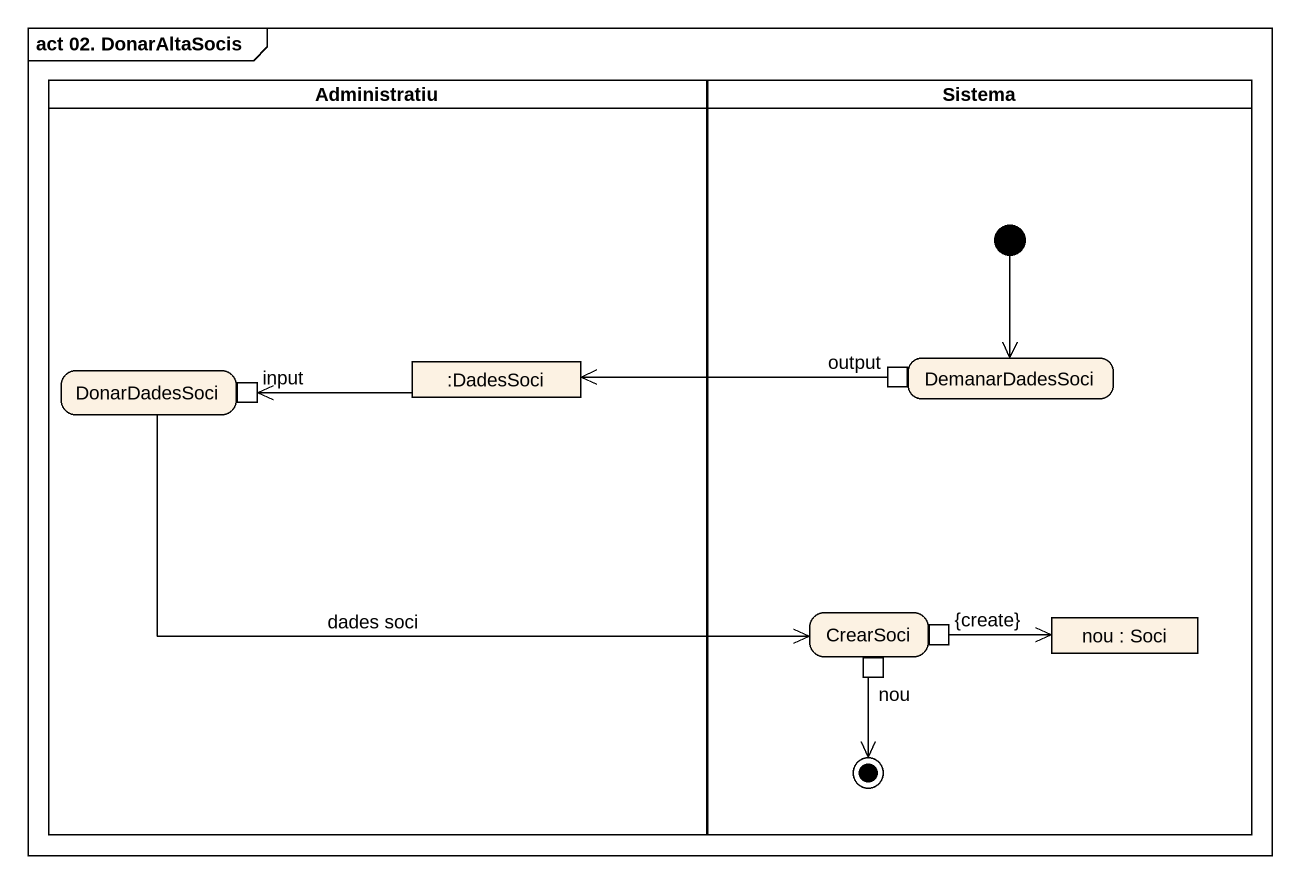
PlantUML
@startuml
mainframe act 02. DonarAltaSocis
hide empty description
state Administratiu <<partition>> {
  state DonarDadesSoci {
    state input <<inputPin>>
  }
  state ":DadesSoci" as DadesSoci <<object>>
}
state Sistema <<partition>> {
  state DemanarDadesSoci {
    state output <<outputPin>>
  }
  state CrearSoci {
    state nou <<outputPin>>
    state "{create}" as create_ <<outputPin>>
  }
  state "nou : Soci" as nou_2 <<object>>
  state final1 <<end>>
  [*] --> DemanarDadesSoci
}
DonarDadesSoci -right-> CrearSoci : dades soci
DadesSoci -left-> input
output -left-> DadesSoci
nou --> final1
create_ -right-> nou_2
@enduml
